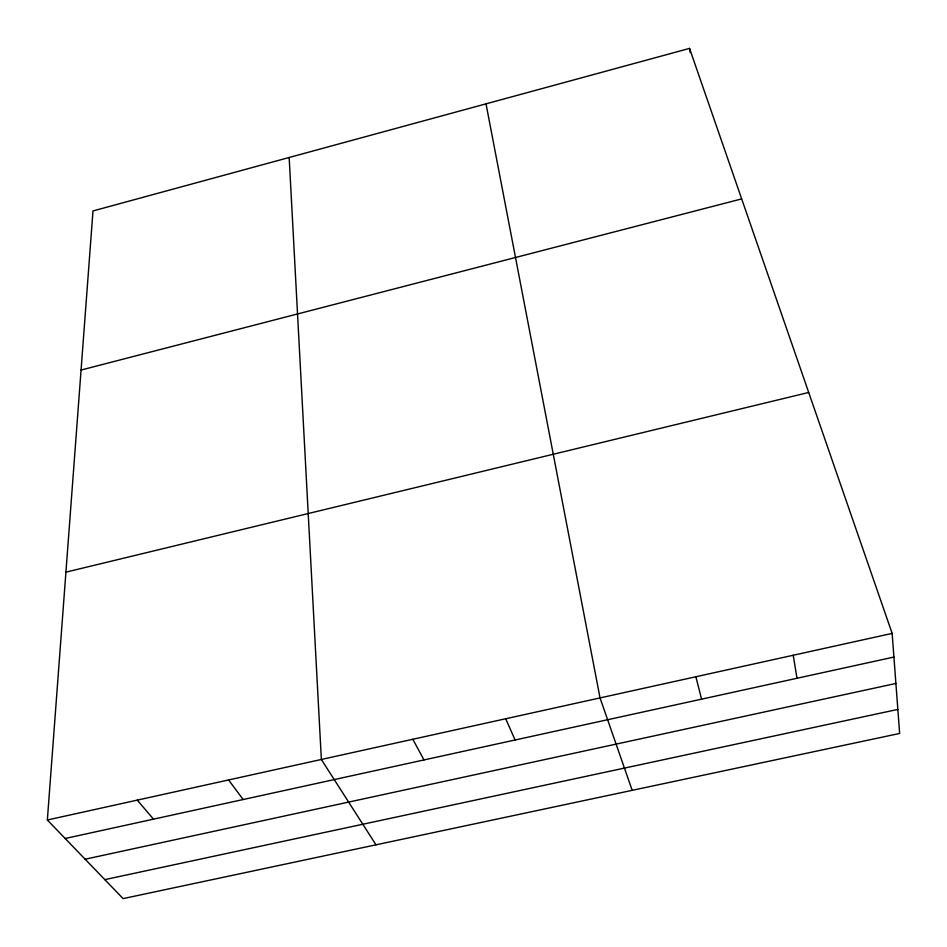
<?xml version="1.0" encoding="UTF-8"?>
<svg xmlns="http://www.w3.org/2000/svg" width="947" height="947" viewBox="0 0 947 947"><rect width="100%" height="100%" fill="white"/><g stroke="black" fill="none" stroke-linecap="round" stroke-linejoin="round"><path stroke-width="1.42" d="M47.35 819.995L92.995 210.944L689.546 48.392L892.145 633.401L899.65 733.452L123.098 898.608L47.35 819.995L892.145 633.401M81.075 370.04L741.667 198.906M65.923 572.154L808.702 392.46M65.177 838.497L893.921 657.052M85.135 859.213L895.898 683.462M104.809 879.633L897.851 709.41M137.268 800.132L153.497 819.155M228.594 779.961L243.166 799.528M375.983 844.831L321.364 759.47L289.166 157.486M412.821 739.276L423.984 759.932M505.698 718.761L515.097 739.986M632.182 790.343L600.031 697.915L486.012 103.85M695.867 676.75L701.573 699.158M689.546 48.392L690.245 52.594M793.219 655.253L796.995 678.265"/></g></svg>
